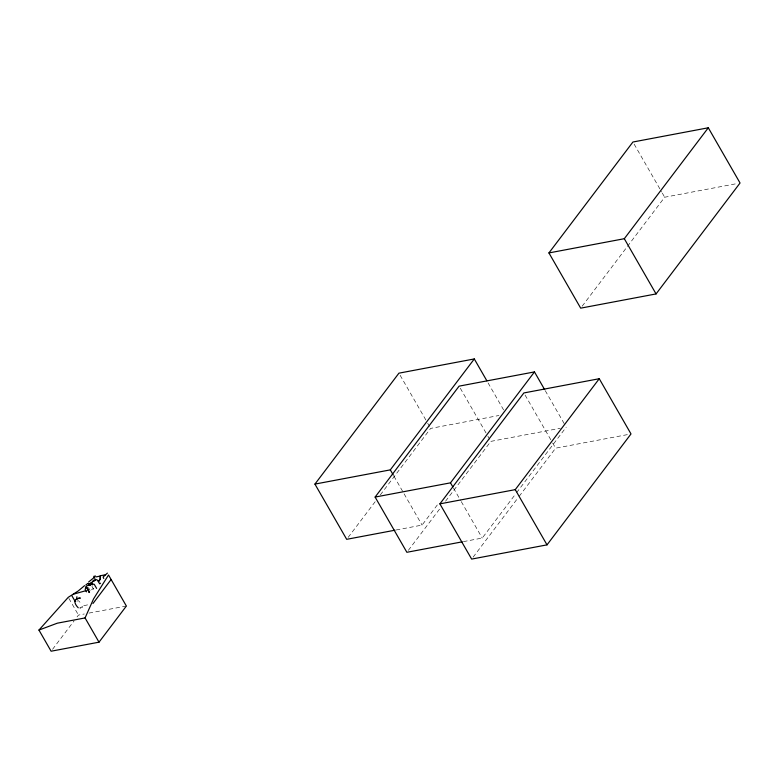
<?xml version="1.0" encoding="UTF-8"?>
<svg xmlns="http://www.w3.org/2000/svg" width="779" height="779" viewBox="0 0 779 779"><rect width="100%" height="100%" fill="white"/><g stroke="black" fill="none" stroke-linecap="round" stroke-linejoin="round"><path stroke-width="0.58" stroke-dasharray="3.9 2.92" d="M52.553 649.316L74.161 620.785M77.033 616.978L78.475 615.079L84.317 613.979M348.145 537.393L375.176 501.705M380.288 494.947L430.68 428.392L498.979 415.499M582.147 306.225L664.682 197.233L737.694 183.454M396.151 529.983L422.062 525.095L438.859 502.913M408.332 550.364L440.466 507.918M445.578 501.17L490.858 441.372L560.335 428.255M463.398 541.619L482.24 538.065L515.834 493.691M516.565 492.727L566.226 427.145M473.106 557.16L518.386 497.362M519.116 496.398L555.631 448.168L628.653 434.39M93.548 588.311L91.484 589.859M83.752 605.731L89.595 604.416M88.991 613.092L126.373 606.043M76.751 601.076L78.582 600.784L80.266 602.586L79.146 600.628M634.125 144.096L661.683 192.023M662.286 193.065L664.682 197.233M545.261 390.678L565.028 425.061M525.075 395.031L552.038 441.917M552.642 442.959L555.631 448.168M488.073 382.908L504.85 412.081M460.301 388.224L487.264 435.12M487.858 436.162L489.66 439.288M400.124 375.254L427.087 422.14M427.681 423.182L429.482 426.308M453.475 488.053L460.671 500.556M461.265 501.598L482.24 538.065M393.901 476.125L403.483 492.795M404.087 493.837L422.062 525.095M91.941 586.314L93.704 589.391M88.378 587.522L90.15 590.589M68.864 598.36L78.475 615.079"/><path stroke-width="1.17" d="M100.287 579.177L100.374 576.061L95.992 576.898M76.907 596.733L76.439 599.518L77.52 598.847M88.884 585.311L89.273 583.588L91.63 583.062L92.643 584.815L90.393 583.559M85.807 587.269L85.164 589.547L86.469 591.836M89.303 591.378L88.962 592.157L85.933 586.207L92.555 583.977L94.249 584.318L96.606 588.408M89.556 591.952L89.293 592.546L87.199 587.863L88.378 589.907M99.011 642.178L85.067 617.932L93.558 598.885L108.524 574.999L126.373 606.043L99.011 642.178L51.112 651.215L38.95 630.065L68.26 597.308L78.134 591.027L84.56 585.662M92.506 581.835L93.509 580.277L95.213 580.355L93.49 581.319M98.777 580.988L100.102 578.963L100.209 575.769L105.369 574.795M98.943 581.29L100.189 579.41M92.993 603.472L111.095 579.547M394.972 530.207L346.684 539.321L314.93 484.1L398.926 373.17L474.294 358.944L486.875 380.824M548.932 252.932L632.928 142.012L708.296 127.785L740.05 183.007L656.064 293.926L580.686 308.153L548.932 252.932L624.31 238.705L708.296 127.785M314.93 484.1L390.308 469.873L474.294 358.944M462.22 541.843L406.872 552.292L375.118 497.07L459.104 386.141L534.472 371.914L544.657 389.636M375.118 497.07L450.486 482.844L534.472 371.914M439.892 503.867L523.878 392.947L599.255 378.721L631.009 433.942L547.014 544.862L471.646 559.088L439.892 503.867L515.26 489.64L599.255 378.721M90.296 583.49L95.564 579.42L97.248 579.995L99.702 583.831L100.53 583.218M94.327 577.366L88.592 582.03M85.963 584.776L87.93 583.442M81.824 607.231L82.389 606.89M38.95 630.065L57.305 623.19L85.067 617.932M78.085 598.574C82.175 598.262 80.227 597.308 77.355 598.554C72.729 600.219 75.446 605.098 78.251 607.786M88.27 583.929L89.273 583.588L88.514 585.341L90.754 585.068M86.089 590.638L73.567 594.134M80.101 607.951L80.665 607.776M107.395 573.11L103.13 577.015L103.743 578.495M95.486 576.022L93.733 576.353L94.863 578.339M624.31 238.705L656.064 293.926M515.26 489.64L547.014 544.862M450.486 482.844L452.881 487.011M390.308 469.873L393.298 475.083M71.795 595.604L75.164 601.456"/></g></svg>
